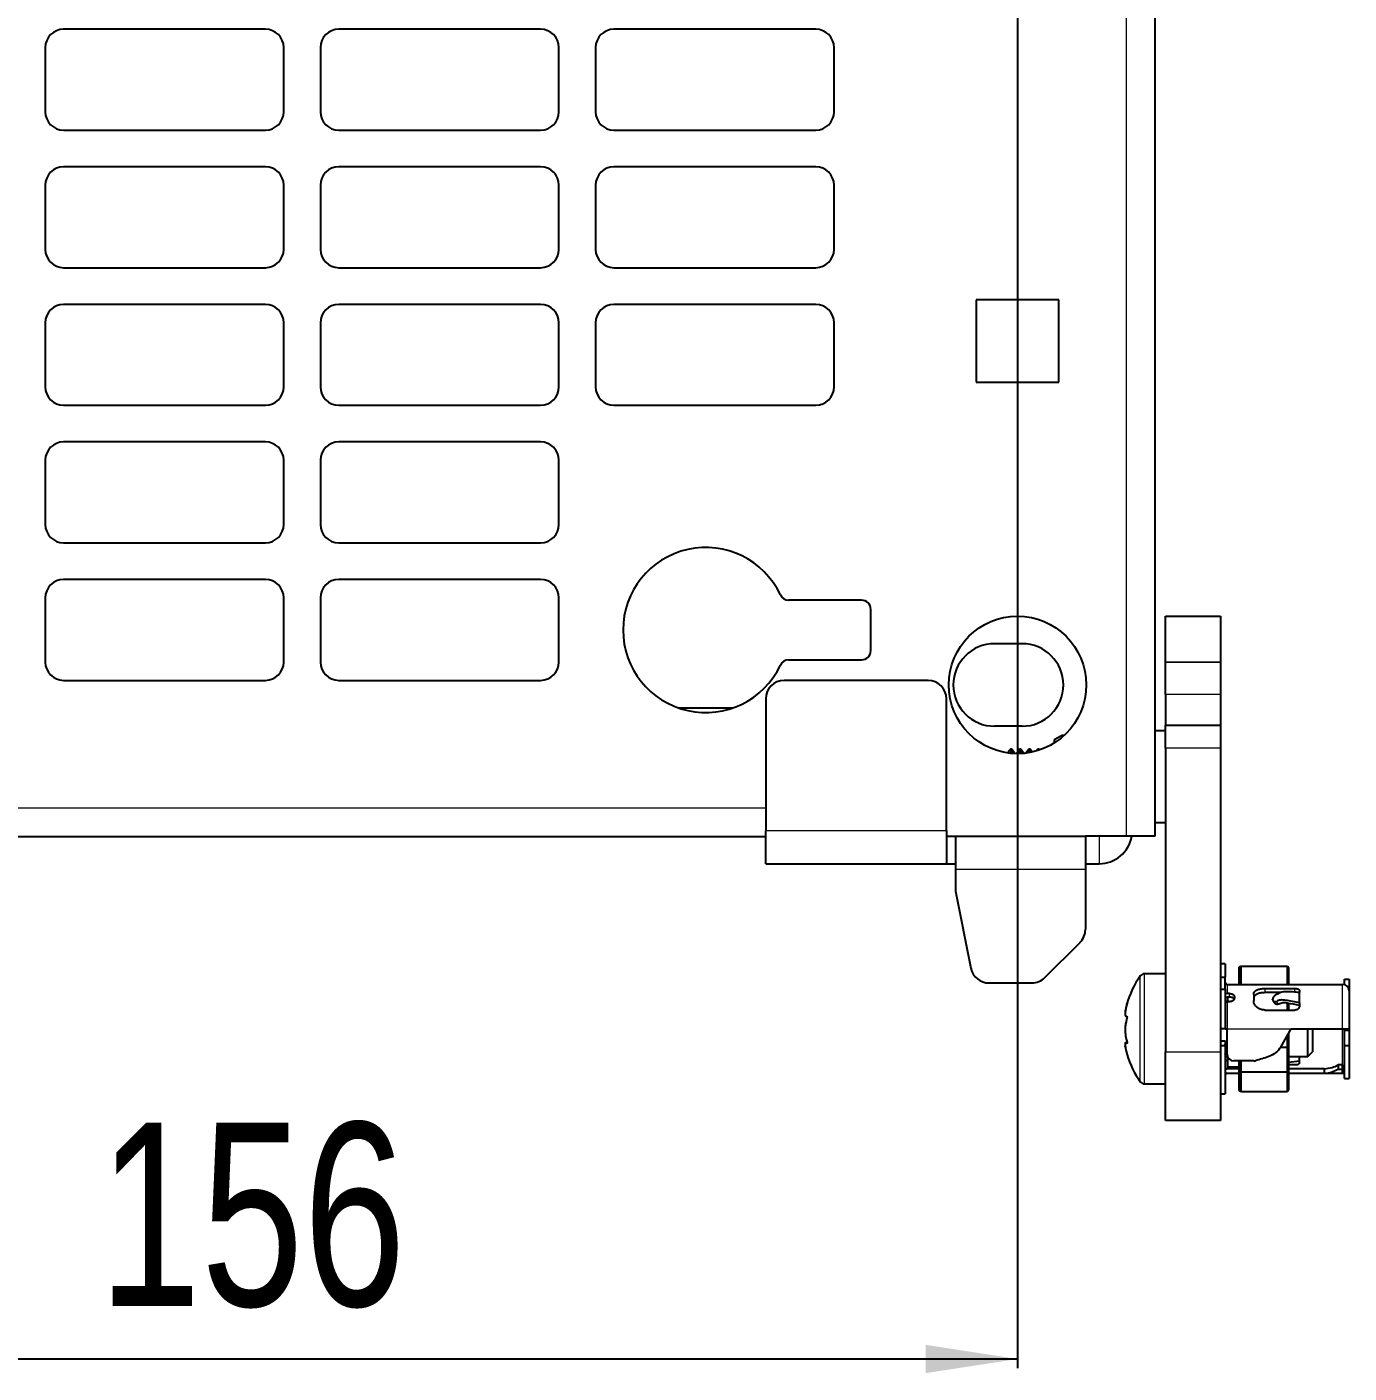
# Model space of a CAD drawing. Header units: millimetres. Extents: x -287 to 523, y -14 to 1990.
# Drawn here: x -118.8 to 25.3, y 106.7 to 253.5 of the extents above; entities that cross this region are included whole.
import ezdxf

# ---------------------------------------------------------------- set-up
doc = ezdxf.new("R2010")
doc.units = ezdxf.units.MM
doc.layers.add('FORMAT', color=7, linetype='Continuous')
doc.styles.add('SLDTEXTSTYLE0', font='TXT', dxfattribs={"width": 0.75})
doc.dimstyles.new('SLDDIMSTYLE0', dxfattribs={"dimtxt": 20, "dimasz": 10, "dimexe": 0, "dimexo": 0.0625, "dimgap": 5, "dimtad": 2, "dimdec": 1, "dimrnd": 1e-09, "dimzin": 12, "dimdsep": 46, "dimtxsty": 'SLDTEXTSTYLE0', "dimsah": 1, "dimcen": 0.09, "dimadec": 0, "dimazin": 3, "dimtfac": 1, "dimtofl": 0, "dimtmove": 0, "dimatfit": 3, "dimfxl": 0, "dimfrac": 2, "dimtolj": 1, "dimtzin": 12, "dimarcsym": 0})

# ---------------------------------------------------------------- blocks, each defined once
blk = doc.blocks.new('_D_4')
at = {"layer": 'FORMAT'}
for p, q in [((-166.81, 1006.75), (-166.81, 107.26)), ((-10.81, 1006.75), (-10.81, 107.26)), ((-166.81, 108.26), (-10.81, 108.26))]:
    blk.add_line(p, q, dxfattribs=at)
for points in [[(-166.81, 108.26), (-156.81, 106.72), (-156.81, 109.8)], [(-10.81, 108.26), (-20.81, 109.8), (-20.81, 106.72)]]:
    blk.add_solid(points, dxfattribs=at)
at = {"layer": 'FORMAT', "insert": (-110.98, 134.04), "char_height": 20, "attachment_point": 1, "style": 'SLDTEXTSTYLE0'}
blk.add_mtext('156', dxfattribs=at)

msp = doc.modelspace()

# ---------------------------------------------------------------- linework, layer by layer
at = {"color": 8, "linetype": 'Continuous', "lineweight": 18}
for p, q in [((1.09, 165.26), (1.09, 1848.26)), ((5.34, 184.26), (11.34, 184.26)), ((11.34, 184.26), (5.34, 184.26)), ((11.34, 180.72), (5.34, 180.72)), ((11.34, 174.87), (5.34, 174.87)), ((-138.86, 168.35), (-38.26, 168.35)), ((-18.56, 165.86), (-38.26, 165.86)), ((-1.91, 165.26), (-1.91, 162.26)), ((-17.56, 161.66), (-3.41, 161.66)), ((2.57, 138.49), (2.57, 150.03)), ((3.02, 138.26), (3.02, 150.26)), ((12.04, 149.11), (12.04, 148.11)), ((16.14, 148.66), (16.14, 148.21)), ((19.44, 148.21), (19.44, 148.66)), ((24.64, 144.26), (24.64, 149.11)), ((12.04, 147.22), (12.04, 144.26)), ((12.29, 147.71), (12.29, 148.11)), ((12.04, 144.26), (19.04, 144.26)), ((24.64, 140.32), (24.64, 144.26)), ((5.34, 141.76), (11.34, 141.76)), ((12.04, 140.81), (12.04, 139.91))]:
    msp.add_line(p, q, dxfattribs=at)
at = {"color": 7, "linetype": 'Continuous', "lineweight": 25}
for p, q in [((4.19, 165.26), (4.19, 1848.26)), ((-92.81, 253.26), (-114.81, 253.26)), ((-62.81, 253.26), (-84.81, 253.26)), ((-32.81, 253.26), (-54.81, 253.26)), ((-116.81, 251.26), (-116.81, 244.26)), ((-90.81, 244.26), (-90.81, 251.26)), ((-86.81, 251.26), (-86.81, 244.26)), ((-60.81, 244.26), (-60.81, 251.26)), ((-56.81, 251.26), (-56.81, 244.26)), ((-30.81, 244.26), (-30.81, 251.26)), ((-114.81, 242.26), (-92.81, 242.26)), ((-84.81, 242.26), (-62.81, 242.26)), ((-54.81, 242.26), (-32.81, 242.26)), ((-92.81, 238.26), (-114.81, 238.26)), ((-62.81, 238.26), (-84.81, 238.26)), ((-32.81, 238.26), (-54.81, 238.26)), ((-116.81, 236.26), (-116.81, 229.26)), ((-90.81, 229.26), (-90.81, 236.26)), ((-86.81, 236.26), (-86.81, 229.26)), ((-60.81, 229.26), (-60.81, 236.26)), ((-56.81, 236.26), (-56.81, 229.26)), ((-30.81, 229.26), (-30.81, 236.26)), ((-114.81, 227.26), (-92.81, 227.26)), ((-84.81, 227.26), (-62.81, 227.26)), ((-54.81, 227.26), (-32.81, 227.26)), ((-92.81, 223.26), (-114.81, 223.26)), ((-62.81, 223.26), (-84.81, 223.26)), ((-32.81, 223.26), (-54.81, 223.26)), ((-15.31, 223.76), (-15.31, 214.76)), ((-6.31, 223.76), (-15.31, 223.76)), ((-6.31, 214.76), (-6.31, 223.76)), ((-116.81, 221.26), (-116.81, 214.26)), ((-90.81, 214.26), (-90.81, 221.26)), ((-86.81, 221.26), (-86.81, 214.26)), ((-60.81, 214.26), (-60.81, 221.26)), ((-56.81, 221.26), (-56.81, 214.26)), ((-30.81, 214.26), (-30.81, 221.26)), ((-15.31, 214.76), (-6.31, 214.76)), ((-114.81, 212.26), (-92.81, 212.26)), ((-84.81, 212.26), (-62.81, 212.26)), ((-54.81, 212.26), (-32.81, 212.26)), ((-92.81, 208.26), (-114.81, 208.26)), ((-62.81, 208.26), (-84.81, 208.26)), ((-116.81, 206.26), (-116.81, 199.26)), ((-90.81, 199.26), (-90.81, 206.26)), ((-86.81, 206.26), (-86.81, 199.26)), ((-60.81, 199.26), (-60.81, 206.26)), ((-114.81, 197.26), (-92.81, 197.26)), ((-84.81, 197.26), (-62.81, 197.26)), ((-92.81, 193.26), (-114.81, 193.26)), ((-62.81, 193.26), (-84.81, 193.26)), ((-116.81, 191.26), (-116.81, 184.26)), ((-90.81, 184.26), (-90.81, 191.26)), ((-86.81, 191.26), (-86.81, 184.26)), ((-60.81, 184.26), (-60.81, 191.26)), ((-27.81, 191), (-35.76, 191)), ((-26.81, 185.5), (-26.81, 190)), ((5.34, 189.26), (11.34, 189.26)), ((5.34, 184.26), (5.34, 189.26)), ((11.34, 189.26), (11.34, 184.26)), ((-10.31, 186.26), (-13.31, 186.26)), ((-35.76, 184.5), (-27.81, 184.5)), ((5.34, 180.72), (5.34, 184.26)), ((5.34, 184.26), (5.34, 184.26)), ((11.34, 184.26), (11.34, 180.72)), ((11.34, 184.26), (11.34, 184.26)), ((-114.81, 182.26), (-92.81, 182.26)), ((-84.81, 182.26), (-62.81, 182.26)), ((-20.56, 182.26), (-36.26, 182.26)), ((5.34, 180.72), (5.34, 177.37)), ((11.34, 180.72), (11.34, 177.37)), ((-47.77, 179.25), (-41.85, 179.25)), ((-38.26, 180.26), (-38.26, 165.86)), ((-18.56, 165.86), (-18.56, 180.26)), ((-10.31, 177.26), (-13.31, 177.26)), ((-5.94, 176.26), (-6.81, 175.76)), ((-5.71, 176.26), (-5.94, 176.26)), ((-5.94, 176.26), (-5.94, 176.06)), ((5.34, 176.76), (4.19, 176.76)), ((5.34, 177.37), (11.34, 177.37)), ((5.34, 174.87), (5.34, 177.37)), ((11.34, 177.37), (11.34, 174.87)), ((-11.56, 174.76), (-11.81, 174.51)), ((-11.44, 174.76), (-11.56, 174.76)), ((-11.56, 174.76), (-11.56, 174.3)), ((-11.09, 174.27), (-11.44, 174.76)), ((-11.44, 174.76), (-11.44, 174.29)), ((-10.58, 174.76), (-10.93, 174.26)), ((-10.44, 174.76), (-10.58, 174.76)), ((-10.58, 174.76), (-10.58, 174.27)), ((-10.11, 174.3), (-10.44, 174.76)), ((-10.44, 174.76), (-10.44, 174.27)), ((-9.58, 174.76), (-9.89, 174.32)), ((-9.44, 174.76), (-9.58, 174.76)), ((-9.58, 174.76), (-9.58, 174.36)), ((-9.21, 174.43), (-9.44, 174.76)), ((-9.44, 174.76), (-9.44, 174.39)), ((-8.58, 174.76), (-8.72, 174.56)), ((-8.44, 174.76), (-8.58, 174.76)), ((-8.58, 174.76), (-8.58, 174.6)), ((-8.37, 174.67), (-8.44, 174.76)), ((-8.44, 174.76), (-8.44, 174.65)), ((-6.81, 175.76), (-6.81, 175.42)), ((5.34, 174.87), (5.34, 141.76)), ((11.34, 174.87), (11.34, 141.76)), ((-11.81, 174.51), (-11.81, 174.33)), ((4.19, 166.76), (5.34, 166.76)), ((-138.86, 165.25), (-38.26, 165.25)), ((-38.26, 162.26), (-38.26, 165.86)), ((-18.56, 165.86), (-18.56, 162.26)), ((-18.56, 165.26), (-17.56, 165.26)), ((-17.56, 165.26), (-17.56, 161.66)), ((-17.56, 165.26), (-3.41, 165.26)), ((1.09, 165.26), (-3.41, 165.26)), ((-3.41, 165.26), (-3.41, 161.66)), ((4.19, 165.26), (1.09, 165.26)), ((-38.26, 162.26), (-18.56, 162.26)), ((-18.56, 162.26), (-17.56, 162.26)), ((-17.56, 161.66), (-17.56, 159.26)), ((-3.41, 162.26), (-1.91, 162.26)), ((-3.41, 161.66), (-3.41, 155.09)), ((-17.56, 159.26), (-15.88, 150.87)), ((-7.82, 149.85), (-3.99, 153.68)), ((11.84, 151.36), (11.34, 151.36)), ((11.84, 151.36), (11.84, 149.9)), ((5.34, 150.26), (3.02, 150.26)), ((11.34, 149.9), (11.84, 149.9)), ((11.84, 148.58), (11.84, 149.9)), ((13.34, 150.98), (13.54, 151.11)), ((13.34, 149.11), (13.34, 150.98)), ((13.54, 151.11), (13.54, 149.11)), ((13.54, 151.11), (18.63, 151.11)), ((18.63, 149.11), (18.63, 151.11)), ((18.63, 151.11), (18.74, 150.88)), ((18.74, 150.88), (18.74, 149.11)), ((-13.92, 149.26), (-9.24, 149.26)), ((11.34, 148.58), (11.84, 148.58)), ((11.84, 148.58), (11.84, 144.26)), ((12.04, 149.11), (22.64, 149.11)), ((16.14, 148.66), (19.44, 148.66)), ((19.94, 148.42), (19.94, 148.21)), ((22.64, 149.11), (24.64, 149.11)), ((24.84, 149.69), (25.34, 149.69)), ((24.84, 149.08), (24.84, 149.69)), ((25.34, 149.69), (25.34, 148.41)), ((25.34, 148.41), (25.34, 144.26)), ((12.14, 147.26), (11.88, 147.26)), ((12.29, 148.11), (12.04, 148.11)), ((12.29, 147.71), (12.04, 147.71)), ((12.29, 147.22), (12.04, 147.22)), ((12.14, 147.22), (12.14, 147.71)), ((12.84, 147.75), (12.84, 147.63)), ((14.94, 148.01), (14.94, 147.34)), ((17.86, 148.21), (16.14, 148.21)), ((17.01, 147.46), (17.01, 147.48)), ((17.06, 147.32), (17.29, 147.02)), ((18.63, 146.31), (18.63, 147.08)), ((18.74, 147.04), (18.74, 146.31)), ((19.94, 147.08), (19.94, 148.21)), ((19.94, 147.08), (19.94, 146.75)), ((16.14, 146.31), (19.44, 146.31)), ((11.84, 144.26), (11.34, 144.26)), ((11.84, 144.26), (12.04, 144.26)), ((12.04, 141.51), (12.04, 144.26)), ((17.89, 142.26), (19.04, 144.26)), ((19.04, 144.26), (24.64, 144.26)), ((20.84, 144.13), (20.84, 144.26)), ((20.84, 141.26), (20.84, 144.13)), ((21.34, 144.26), (21.34, 141.76)), ((24.64, 144.26), (25.34, 144.26)), ((24.84, 144.13), (24.84, 144.26)), ((24.84, 144.13), (25.34, 144.13)), ((24.84, 142.44), (24.84, 144.13)), ((25.34, 144.26), (25.34, 144.13)), ((25.34, 144.13), (25.34, 142.44)), ((1.13, 142.73), (0.98, 142.73)), ((11.34, 142.96), (11.84, 142.96)), ((11.84, 142.42), (11.34, 142.42)), ((11.84, 142.96), (11.84, 142.42)), ((11.84, 142.82), (12.04, 142.81)), ((11.84, 142.42), (11.84, 137.16)), ((18.63, 142.26), (18.63, 143.54)), ((18.74, 143.74), (18.74, 142.26)), ((24.84, 142.44), (25.34, 142.44)), ((24.84, 138.83), (24.84, 142.44)), ((25.34, 142.44), (25.34, 138.83)), ((5.34, 134.26), (5.34, 141.76)), ((11.34, 141.76), (11.34, 134.26)), ((11.84, 141.26), (12.08, 141.26)), ((12.14, 140.11), (12.14, 141.14)), ((17.89, 142.26), (18.63, 142.26)), ((18.63, 139.57), (18.63, 142.26)), ((18.74, 142.26), (18.63, 142.26)), ((18.74, 142.26), (18.74, 139.6)), ((18.74, 141.26), (20.84, 141.26)), ((19.94, 140.72), (19.94, 141.26)), ((20.84, 141.26), (21.34, 141.76)), ((12.14, 140.81), (12.04, 140.81)), ((13.34, 139.91), (12.04, 139.91)), ((12.14, 140.11), (13.34, 140.11)), ((14.94, 140.76), (12.79, 140.76)), ((13.34, 139.58), (13.34, 140.76)), ((13.34, 137.55), (13.34, 139.58)), ((13.54, 139.57), (13.34, 139.58)), ((13.54, 140.76), (13.54, 139.57)), ((13.54, 139.57), (13.54, 137.42)), ((13.54, 139.57), (18.63, 139.57)), ((18.74, 139.6), (18.63, 139.57)), ((18.63, 137.42), (18.63, 139.57)), ((19.94, 140.72), (18.74, 140.6)), ((19.44, 140.32), (18.74, 140.32)), ((22.64, 139.91), (18.74, 139.91)), ((18.74, 139.6), (18.74, 137.65)), ((19.94, 140.56), (19.94, 140.72)), ((22.64, 139.91), (22.64, 139.41)), ((24.14, 140.32), (24.14, 139.87)), ((24.64, 140.32), (24.14, 140.32)), ((24.14, 139.87), (24.64, 139.87)), ((24.64, 139.87), (24.64, 140.32)), ((3.02, 138.26), (5.34, 138.26)), ((12.04, 139.41), (13.34, 139.41)), ((18.74, 139.41), (22.64, 139.41)), ((22.64, 139.41), (24.64, 139.41)), ((24.84, 138.83), (25.34, 138.83)), ((11.34, 137.16), (11.84, 137.16)), ((13.54, 137.42), (13.34, 137.55)), ((13.54, 137.42), (18.63, 137.42)), ((18.74, 137.65), (18.63, 137.42)), ((11.34, 134.26), (5.34, 134.26))]:
    msp.add_line(p, q, dxfattribs=at)
at = {"color": 7, "linetype": 'Continuous', "lineweight": 25, "flags": 128}
for points in [[(1.11, 146.95), (1.04, 146.7), (0.93, 146.18)], [(11.84, 147.74), (11.9, 147.72), (12.04, 147.71)], [(11.84, 147.34), (11.84, 147.31), (11.86, 147.29), (11.87, 147.27), (11.9, 147.25), (11.93, 147.24), (11.96, 147.22), (12, 147.22), (12.04, 147.22)], [(12.14, 147.39), (12.1, 147.3), (12.08, 147.26)], [(0.93, 142.35), (1.04, 141.83), (1.15, 141.44)], [(11.84, 140.79), (11.9, 140.8), (12.04, 140.81)], [(11.84, 139.88), (11.9, 139.9), (12.04, 139.91)], [(24.64, 139.41), (24.78, 139.43), (24.84, 139.44)]]:
    msp.add_lwpolyline(points, dxfattribs=at)
at = {"color": 7, "linetype": 'Continuous', "lineweight": 25}
msp.add_circle((-10.81, 181.76), 7.5, dxfattribs=at)
for centre, radius, start, end in [((-114.81, 251.26), 2, 90, 180), ((-92.81, 251.26), 2, 0, 90), ((-84.81, 251.26), 2, 90, 180), ((-62.81, 251.26), 2, 0, 90), ((-54.81, 251.26), 2, 90, 180), ((-32.81, 251.26), 2, 0, 90), ((-114.81, 244.26), 2, 180, 270), ((-92.81, 244.26), 2, 270, 0), ((-84.81, 244.26), 2, 180, 270), ((-62.81, 244.26), 2, 270, 0), ((-54.81, 244.26), 2, 180, 270), ((-32.81, 244.26), 2, 270, 0), ((-114.81, 236.26), 2, 90, 180), ((-92.81, 236.26), 2, 0, 90), ((-84.81, 236.26), 2, 90, 180), ((-62.81, 236.26), 2, 0, 90), ((-54.81, 236.26), 2, 90, 180), ((-32.81, 236.26), 2, 0, 90), ((-114.81, 229.26), 2, 180, 270), ((-92.81, 229.26), 2, 270, 0), ((-84.81, 229.26), 2, 180, 270), ((-62.81, 229.26), 2, 270, 0), ((-54.81, 229.26), 2, 180, 270), ((-32.81, 229.26), 2, 270, 0), ((-114.81, 221.26), 2, 90, 180), ((-92.81, 221.26), 2, 0, 90), ((-84.81, 221.26), 2, 90, 180), ((-62.81, 221.26), 2, 0, 90), ((-54.81, 221.26), 2, 90, 180), ((-32.81, 221.26), 2, 0, 90), ((-114.81, 214.26), 2, 180, 270), ((-92.81, 214.26), 2, 270, 0), ((-84.81, 214.26), 2, 180, 270), ((-62.81, 214.26), 2, 270, 0), ((-54.81, 214.26), 2, 180, 270), ((-32.81, 214.26), 2, 270, 0), ((-114.81, 206.26), 2, 90, 180), ((-92.81, 206.26), 2, 0, 90), ((-84.81, 206.26), 2, 90, 180), ((-62.81, 206.26), 2, 0, 90), ((-114.81, 199.26), 2, 180, 270), ((-92.81, 199.26), 2, 270, 0), ((-84.81, 199.26), 2, 180, 270), ((-62.81, 199.26), 2, 270, 0), ((-44.81, 187.75), 9, 25.1507, 334.8493), ((-114.81, 191.26), 2, 90, 180), ((-92.81, 191.26), 2, 0, 90), ((-84.81, 191.26), 2, 90, 180), ((-62.81, 191.26), 2, 0, 90), ((-35.76, 192), 1, 205.1507, 270), ((-27.81, 190), 1, 0, 90), ((-27.81, 185.5), 1, 270, 0), ((-13.31, 181.76), 4.5, 90, 270), ((-10.31, 181.76), 4.5, 270, 90), ((-114.81, 184.26), 2, 180, 270), ((-92.81, 184.26), 2, 270, 0), ((-84.81, 184.26), 2, 180, 270), ((-62.81, 184.26), 2, 270, 0), ((-35.76, 183.5), 1, 90, 154.8493), ((-36.26, 180.26), 2, 90, 180), ((-20.56, 180.26), 2, 0, 90), ((-1.91, 165.86), 3.6, 270, 350.4059), ((-5.41, 155.09), 2, 315, 360), ((-13.92, 151.26), 2, 191.3099, 270), ((-9.24, 151.26), 2, 270, 315), ((10.74, 144.26), 10, 144.7485, 164.4243), ((3.02, 149.72), 0.54, 90, 144.7485), ((12.04, 149.31), 0.2, 180, 270), ((12.02, 148.29), 0.183, 187.3339, 275.8124), ((24.64, 148.41), 0.7, 360, 90), ((10.74, 144.26), 10, 196.3891, 215.2515), ((11.94, 141.18), 0.0996, 125.5332, 176.0721), ((12.79, 141.51), 0.75, 180, 270), ((14.94, 141.51), 0.75, 270, 285.0484), ((24.64, 140.11), 0.2, 270, 360), ((3.02, 138.8), 0.54, 215.2515, 270), ((12.04, 139.21), 0.2, 90, 180)]:
    msp.add_arc(centre, radius, start, end, dxfattribs=at)
for points, knots in [([(14.94, 148.01), (14.95, 148.1), (14.98, 148.26), (15.18, 148.45), (15.48, 148.58), (15.81, 148.65), (16.04, 148.66), (16.14, 148.66)], [0, 0, 0, 0, 0.212833, 0.42585, 0.635542, 0.846587, 1, 1, 1, 1]), ([(19.94, 148.21), (19.44, 148.27), (18.77, 148.36), (17.88, 148.25), (17.57, 148.08), (17.42, 147.99)], [0, 0, 0, 0, 0.587693, 0.790818, 1, 1, 1, 1]), ([(19.44, 148.66), (19.5, 148.66), (19.61, 148.65), (19.76, 148.61), (19.87, 148.56), (19.93, 148.49), (19.94, 148.44), (19.94, 148.42)], [0, 0, 0, 0, 0.2144453, 0.4288931, 0.6432387, 0.8571881, 1, 1, 1, 1]), ([(1.11, 146.95), (1.12, 146.98), (1.13, 147.02), (1.14, 147.05), (1.14, 147.06), (1.14, 147.06), (1.14, 147.05), (1.13, 147.01), (1.07, 146.8), (0.98, 146.4), (0.91, 145.96), (0.92, 145.7), (0.98, 145.63), (1.05, 145.64), (1.11, 145.62), (1.13, 145.61), (1.14, 145.57), (1.14, 145.55), (1.14, 145.52), (1.13, 145.47), (1.09, 145.29), (1.01, 145), (0.94, 144.62), (0.91, 144.2), (0.93, 143.7), (1.01, 143.31), (1.1, 142.98), (1.13, 142.86), (1.14, 142.8), (1.14, 142.76), (1.14, 142.74), (1.14, 142.72), (1.12, 142.69), (1.04, 142.71), (0.95, 142.76), (0.91, 142.66), (0.93, 142.37), (1, 141.99), (1.07, 141.7), (1.1, 141.6), (1.12, 141.53), (1.13, 141.49), (1.14, 141.47), (1.14, 141.47), (1.14, 141.47)], [0, 0, 0, 0, 0.010728, 0.015224, 0.018112, 0.020571, 0.023024, 0.027377, 0.040819, 0.103498, 0.166695, 0.204011, 0.256335, 0.314494, 0.327735, 0.341099, 0.344105, 0.346621, 0.34914, 0.352978, 0.363553, 0.410702, 0.470972, 0.507237, 0.543762, 0.627026, 0.651816, 0.664256, 0.66927, 0.671997, 0.674747, 0.677852, 0.683424, 0.704689, 0.788652, 0.828321, 0.868497, 0.946466, 0.965714, 0.977954, 0.986009, 0.994111, 0.997345, 1, 1, 1, 1]), ([(12.29, 148.11), (12.35, 148.11), (12.48, 148.1), (12.64, 148.04), (12.77, 147.95), (12.83, 147.85), (12.84, 147.78), (12.84, 147.75)], [0, 0, 0, 0, 0.214393, 0.428789, 0.643061, 0.856854, 1, 1, 1, 1]), ([(12.8, 147.49), (12.78, 147.52), (12.73, 147.59), (12.59, 147.67), (12.44, 147.71), (12.33, 147.71), (12.29, 147.71)], [0, 0, 0, 0, 0.252501, 0.531568, 0.811143, 1, 1, 1, 1]), ([(12.84, 147.63), (12.83, 147.59), (12.82, 147.5), (12.73, 147.37), (12.59, 147.28), (12.44, 147.22), (12.33, 147.22), (12.29, 147.22)], [0, 0, 0, 0, 0.214305, 0.42865, 0.642279, 0.856223, 1, 1, 1, 1]), ([(16.14, 148.21), (16.01, 148.2), (15.74, 148.19), (15.38, 148.1), (15.11, 147.95), (14.96, 147.75), (14.95, 147.61), (14.94, 147.54)], [0, 0, 0, 0, 0.212875, 0.425767, 0.637937, 0.847353, 1, 1, 1, 1]), ([(16.14, 146.31), (16.01, 146.32), (15.74, 146.35), (15.38, 146.53), (15.11, 146.8), (14.96, 147.08), (14.95, 147.26), (14.94, 147.34)], [0, 0, 0, 0, 0.2132377, 0.4264897, 0.6391595, 0.8495978, 1, 1, 1, 1]), ([(17.42, 147.99), (17.37, 147.97), (17.27, 147.92), (17.15, 147.8), (17.06, 147.67), (17.02, 147.56), (17.01, 147.5), (17.01, 147.48)], [0, 0, 0, 0, 0.225867, 0.451734, 0.677598, 0.903479, 1, 1, 1, 1]), ([(17.01, 147.46), (17.02, 147.42), (17.03, 147.34), (17.1, 147.27), (17.21, 147.23), (17.33, 147.23), (17.4, 147.25), (17.42, 147.26)], [0, 0, 0, 0, 0.225883, 0.451767, 0.67765, 0.903524, 1, 1, 1, 1]), ([(17.29, 147.03), (17.3, 147.01), (17.31, 147), (17.33, 146.98), (17.33, 146.98)], [0, 0, 0, 0, 0.872289, 1, 1, 1, 1]), ([(17.67, 146.95), (17.62, 146.94), (17.52, 146.92), (17.4, 146.93), (17.35, 146.97), (17.33, 146.98)], [0, 0, 0, 0, 0.369126, 0.738256, 1, 1, 1, 1]), ([(19.94, 147.08), (19.44, 147.19), (18.77, 147.33), (17.88, 147.44), (17.57, 147.32), (17.42, 147.26)], [0, 0, 0, 0, 0.587693, 0.790818, 1, 1, 1, 1]), ([(19.94, 146.79), (19.51, 146.89), (18.92, 147.02), (18.11, 147.13), (17.81, 147.01), (17.67, 146.95)], [0, 0, 0, 0, 0.56666, 0.780905, 1, 1, 1, 1]), ([(0.93, 146.18), (0.92, 146.15), (0.91, 146.11), (0.92, 146.12), (0.92, 146.12)], [0, 0, 0, 0, 0.6565099, 1, 1, 1, 1]), ([(19.94, 146.75), (19.94, 146.71), (19.92, 146.61), (19.84, 146.48), (19.71, 146.37), (19.57, 146.32), (19.48, 146.31), (19.44, 146.31)], [0, 0, 0, 0, 0.2143729, 0.4287785, 0.6425919, 0.8566662, 1, 1, 1, 1]), ([(0.93, 142.35), (0.92, 142.37), (0.91, 142.41), (0.92, 142.4), (0.92, 142.39)], [0, 0, 0, 0, 0.429774, 1, 1, 1, 1]), ([(11.84, 142.55), (11.84, 142.56), (11.84, 142.58), (11.86, 142.6), (11.9, 142.62), (11.97, 142.62), (12.02, 142.61), (12.04, 142.61)], [0, 0, 0, 0, 0.195302, 0.377541, 0.538909, 0.761383, 1, 1, 1, 1]), ([(11.84, 141.49), (11.84, 141.5), (11.84, 141.52), (11.86, 141.55), (11.9, 141.58), (11.98, 141.59), (12.03, 141.6), (12.05, 141.6)], [0, 0, 0, 0, 0.1874623, 0.362386, 0.5172771, 0.7506419, 1, 1, 1, 1]), ([(17.89, 142.26), (17.72, 142.05), (17.37, 141.6), (16.38, 141.13), (15.62, 140.92), (15.14, 140.79)], [0, 0, 0, 0, 0.254027, 0.526591, 1, 1, 1, 1]), ([(19.94, 140.56), (19.94, 140.53), (19.92, 140.47), (19.84, 140.4), (19.71, 140.35), (19.57, 140.32), (19.48, 140.32), (19.44, 140.32)], [0, 0, 0, 0, 0.2142948, 0.4286301, 0.6422302, 0.856153, 1, 1, 1, 1]), ([(22.64, 139.91), (22.92, 139.94), (23.42, 139.98), (23.92, 140.22), (24.14, 140.32)], [0, 0, 0, 0, 0.5598678, 1, 1, 1, 1]), ([(22.64, 139.41), (22.92, 139.45), (23.42, 139.51), (23.92, 139.76), (24.14, 139.87)], [0, 0, 0, 0, 0.559911, 1, 1, 1, 1]), ([(24.64, 139.41), (24.64, 139.45), (24.64, 139.51), (24.64, 139.76), (24.64, 139.87)], [0, 0, 0, 0, 0.559866, 1, 1, 1, 1])]:
    msp.add_open_spline(points, degree=3, knots=knots, dxfattribs=at)
at = {"color": 8, "linetype": 'Continuous', "lineweight": 18}
msp.add_open_spline([(17.42, 147.26), (17.46, 147.21), (17.53, 147.13), (17.61, 147.02), (17.65, 146.97), (17.67, 146.95)], degree=3, knots=[0, 0, 0, 0, 0.502362, 0.815418, 1, 1, 1, 1], dxfattribs=at)

# ---------------------------------------------------------------- dimensions: what is measured, and where the dimension line sits
at = {"layer": 'FORMAT'}
dim = msp.add_linear_dim(base=(-10.81, 108.26), p1=(-166.81, 1006.76), p2=(-10.81, 1006.76), angle=0, dimstyle='SLDDIMSTYLE0', dxfattribs=at)
dim.commit()
dim.dimension.update_dxf_attribs({"geometry": '_D_4', "text_midpoint": (-88.81, 108.26), "dimtype": 160})

doc.saveas('drawing.dxf')
